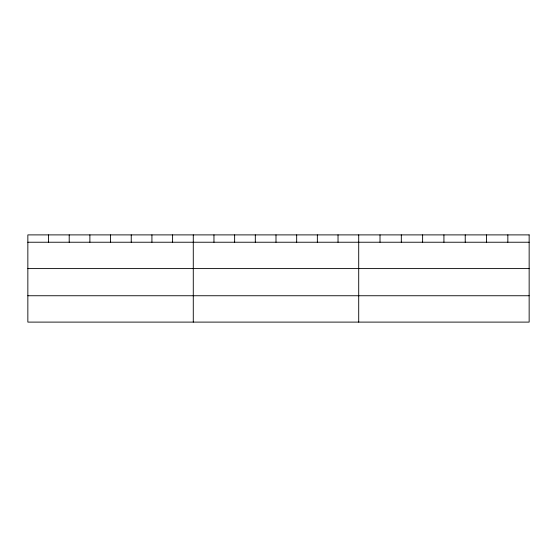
<?xml version="1.0" encoding="UTF-8"?>
<svg xmlns="http://www.w3.org/2000/svg" width="557" height="557" viewBox="0 0 557 557"><rect width="100%" height="100%" fill="white"/><g stroke="black" fill="none" stroke-linecap="round" stroke-linejoin="round"><path stroke-width="0.84" d="M27.85 242.232L529.15 242.232M27.85 268.592L529.15 268.592M27.85 295.746L529.15 295.746M507.845 234.894L507.845 242.232M486.539 234.894L486.539 242.232M465.234 234.894L465.234 242.232M443.929 234.894L443.929 242.232M422.624 234.894L422.624 242.232M401.319 234.894L401.319 242.232M380.013 234.894L380.013 242.232M358.708 234.894L358.708 322.106M338.029 234.894L338.029 242.232M317.351 234.894L317.351 242.232M296.672 234.894L296.672 242.232M275.993 234.894L275.993 242.232M255.315 234.894L255.315 242.232M234.636 234.894L234.636 242.232M213.958 234.894L213.958 242.232M193.279 234.894L193.279 322.106M172.6 234.894L172.6 242.232M151.922 234.894L151.922 242.232M131.243 234.894L131.243 242.232M110.565 234.894L110.565 242.232M89.886 234.894L89.886 242.232M69.207 234.894L69.207 242.232M48.529 234.894L48.529 242.232M529.15 234.894L27.85 234.894L27.85 322.106L529.15 322.106L529.15 234.894"/></g></svg>
